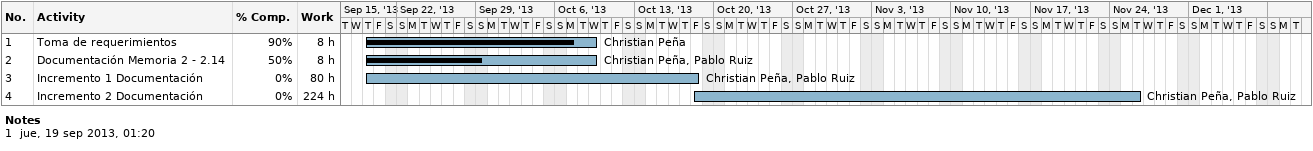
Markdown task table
| ID | Task | Start | Finish | Resources | % complete | Work (h) |
|---|---|---|---|---|---|---|
| 1 | Toma de requerimientos | 2013-09-19 | 2013-10-09 | Christian Peña | 90 | 8 |
| 2 | Documentación Memoria 2 - 2.14 | 2013-09-19 | 2013-10-09 | Christian Peña, Pablo Ruiz | 50 | 8 |
| 3 | Incremento 1 Documentación | 2013-09-19 | 2013-10-18 | Christian Peña, Pablo Ruiz | 0 | 80 |
| 4 | Incremento 2 Documentación | 2013-10-18 | 2013-11-26 | Christian Peña, Pablo Ruiz | 0 | 224 |

Notes
- 1: jue, 19 sep 2013, 01:20
